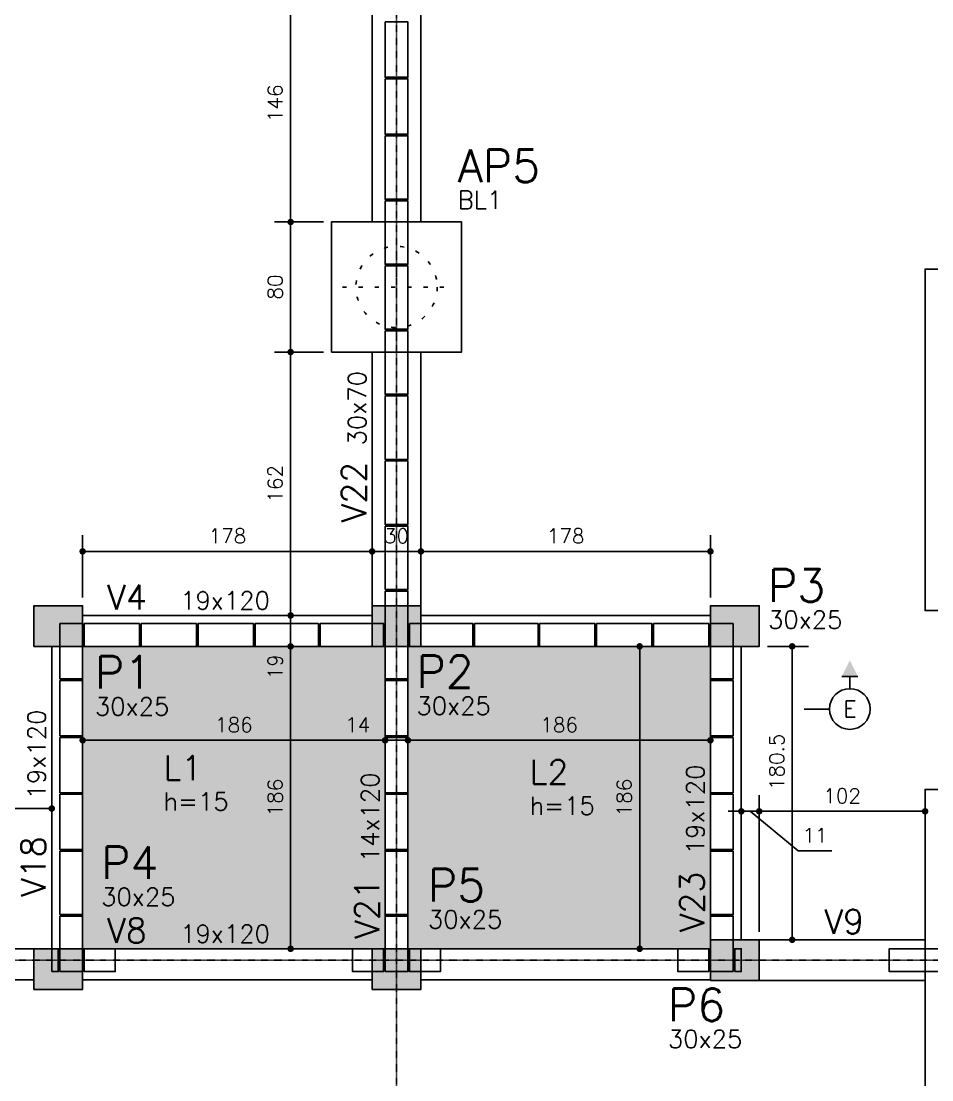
# Model space of a CAD drawing. Extents: x -856 to 20282, y 14720 to 28231.
# Drawn here: x 1793 to 2353, y 24366 to 25017 of the extents above; entities that cross this region are included whole.
import ezdxf
from ezdxf.enums import TextEntityAlignment as Align

# ---------------------------------------------------------------- set-up
doc = ezdxf.new("R2010")
doc.units = 0
for name, pattern in [('AXES', [0.54, 0.3, -0.08, 0.08, -0.08]), ('ESTILO_TQS_0001', [0.45, 0.3, -0.15]), ('ESTILO_TQS_0002', [0.4, 0.1, -0.3])]:
    doc.linetypes.add(name, pattern=pattern)
doc.layers.get('0').update_dxf_attribs({"linetype": 'CONTINUOUS'})
doc.layers.get('Defpoints').update_dxf_attribs({"linetype": 'CONTINUOUS'})
for name, color, linetype in [('228', 2, 'CONTINUOUS'), ('BLOCO', 3, 'CONTINUOUS'), ('COTA', 1, 'CONTINUOUS'), ('EIXOS', 1, 'AXES'), ('ESTACA', 1, 'ESTILO_TQS_0002'), ('H2', 252, 'CONTINUOUS'), ('H4', 254, 'CONTINUOUS'), ('L-D', 2, 'CONTINUOUS'), ('L-N', 4, 'CONTINUOUS'), ('Linha_media', 4, 'CONTINUOUS'), ('P-D', 2, 'CONTINUOUS'), ('P-M', 5, 'CONTINUOUS'), ('PIL-N', 4, 'CONTINUOUS'), ('PROJ', 252, 'CONTINUOUS'), ('VIG-D', 2, 'CONTINUOUS'), ('VIG-N', 4, 'CONTINUOUS'), ('VIGA', 3, 'CONTINUOUS'), ('VIGAT', 3, 'ESTILO_TQS_0002')]:
    doc.layers.add(name, color=color, linetype=linetype)
doc.styles.add('COTA', font='romans.shx')
doc.styles.add('ROMANS', font='ROMANS')
doc.styles.get("Standard").update_dxf_attribs({"font": 'ROMANS.SHX'})
doc.dimstyles.new('forma', dxfattribs={"dimscale": 5, "dimtxt": 1.8, "dimasz": 0.8, "dimexe": 2, "dimexo": 1, "dimgap": 1, "dimtad": 1, "dimdec": 1, "dimzin": 9, "dimdsep": 46, "dimtxsty": 'COTA', "dimblk1": 'DOT', "dimblk2": 'DOT', "dimsah": 1, "dimcen": 0, "dimdle": 1, "dimclrd": 256, "dimclre": 256, "dimclrt": 2, "dimadec": 0, "dimazin": 0, "dimtfac": 1, "dimtdec": 0, "dimtmove": 0, "dimatfit": 3, "dimfxl": 1, "dimtolj": 1, "dimtzin": 0, "dimarcsym": 0})

# ---------------------------------------------------------------- blocks, each defined once
blk = doc.blocks.new('_EST50')
at = {"layer": 'ESTACA', "linetype": 'ESTILO_TQS_0002'}
for p, q in [((0, -1.333), (0, 1.333)), ((-1.333, 0), (1.333, 0))]:
    blk.add_line(p, q, dxfattribs=at)
blk.add_circle((0, 0), 1, dxfattribs=at)
blk = doc.blocks.new('_Dot')
at = {"color": 0, "linetype": 'ByBlock', "lineweight": -2}
blk.add_line((-0.5, 0), (-1, 0), dxfattribs=at)
at = {"color": 0, "linetype": 'ByBlock', "const_width": 0.5}
blk.add_lwpolyline([(-0.25, 0, 1), (0.25, 0, 1)], format="xyb", close=True, dxfattribs=at)
blk = doc.blocks.new('*D102')
at = {"layer": 'COTA', "lineweight": -2, "transparency": 16777216}
for p, q in [((1830.51, 24662.59), (1830.51, 24700.99)), ((2008.51, 24662.59), (2008.51, 24700.99)), ((1834.51, 24690.99), (2004.51, 24690.99))]:
    blk.add_line(p, q, dxfattribs=at)
at = {"layer": 'Defpoints', "color": 0, "transparency": 16777216}
for p in [(2008.51, 24690.99), (1830.51, 24657.59), (2008.51, 24657.59)]:
    blk.add_point(p, dxfattribs=at)
at = {"layer": 'COTA', "lineweight": -2, "transparency": 16777216, "xscale": 4, "yscale": 4, "zscale": 4, "rotation": 180}
blk.add_blockref('_Dot', (1830.51, 24690.99), dxfattribs=at)
at = {"layer": 'COTA', "lineweight": -2, "transparency": 16777216, "xscale": 4, "yscale": 4, "zscale": 4}
blk.add_blockref('_Dot', (2008.51, 24690.99), dxfattribs=at)
at = {"layer": 'COTA', "color": 2, "transparency": 16777216, "insert": (1919.51, 24700.49), "char_height": 9, "attachment_point": 5, "style": 'COTA'}
blk.add_mtext('\\A1;178 ', dxfattribs=at)
blk = doc.blocks.new('*D103')
at = {"layer": 'COTA', "lineweight": -2, "transparency": 16777216}
for p, q in [((2008.51, 24662.59), (2008.51, 24700.99)), ((2038.51, 24689.52), (2038.51, 24700.99)), ((2012.51, 24690.99), (2034.51, 24690.99))]:
    blk.add_line(p, q, dxfattribs=at)
at = {"layer": 'Defpoints', "color": 0, "transparency": 16777216}
for p in [(2038.51, 24690.99), (2038.51, 24684.52), (2008.51, 24657.59)]:
    blk.add_point(p, dxfattribs=at)
at = {"layer": 'COTA', "lineweight": -2, "transparency": 16777216, "xscale": 4, "yscale": 4, "zscale": 4, "rotation": 180}
blk.add_blockref('_Dot', (2008.51, 24690.99), dxfattribs=at)
at = {"layer": 'COTA', "lineweight": -2, "transparency": 16777216, "xscale": 4, "yscale": 4, "zscale": 4}
blk.add_blockref('_Dot', (2038.51, 24690.99), dxfattribs=at)
at = {"layer": 'COTA', "color": 2, "transparency": 16777216, "insert": (2023.51, 24700.49), "char_height": 9, "attachment_point": 5, "style": 'COTA'}
blk.add_mtext('\\A1;30 ', dxfattribs=at)
blk = doc.blocks.new('*D104')
at = {"layer": 'COTA', "lineweight": -2, "transparency": 16777216}
for p, q in [((2038.51, 24689.52), (2038.51, 24700.99)), ((2216.51, 24662.59), (2216.51, 24700.99)), ((2042.51, 24690.99), (2212.51, 24690.99))]:
    blk.add_line(p, q, dxfattribs=at)
at = {"layer": 'Defpoints', "color": 0, "transparency": 16777216}
for p in [(2216.51, 24690.99), (2038.51, 24684.52), (2216.51, 24657.59)]:
    blk.add_point(p, dxfattribs=at)
at = {"layer": 'COTA', "lineweight": -2, "transparency": 16777216, "xscale": 4, "yscale": 4, "zscale": 4, "rotation": 180}
blk.add_blockref('_Dot', (2038.51, 24690.99), dxfattribs=at)
at = {"layer": 'COTA', "lineweight": -2, "transparency": 16777216, "xscale": 4, "yscale": 4, "zscale": 4}
blk.add_blockref('_Dot', (2216.51, 24690.99), dxfattribs=at)
at = {"layer": 'COTA', "color": 2, "transparency": 16777216, "insert": (2127.51, 24700.49), "char_height": 9, "attachment_point": 5, "style": 'COTA'}
blk.add_mtext('\\A1;178 ', dxfattribs=at)
blk = doc.blocks.new('*D105')
at = {"layer": 'COTA', "lineweight": -2, "transparency": 16777216}
for p, q in [((1954.15, 24632.59), (1948.38, 24632.59)), ((1958.38, 24450.59), (1958.38, 24628.59)), ((1972.36, 24446.59), (1948.38, 24446.59))]:
    blk.add_line(p, q, dxfattribs=at)
at = {"layer": 'Defpoints', "color": 0, "transparency": 16777216}
for p in [(1958.38, 24632.59), (1959.15, 24632.59), (1977.36, 24446.59)]:
    blk.add_point(p, dxfattribs=at)
at = {"layer": 'COTA', "lineweight": -2, "transparency": 16777216, "xscale": 4, "yscale": 4, "zscale": 4}
for p, rotation in [((1958.38, 24632.59), 90), ((1958.38, 24446.59), 270)]:
    blk.add_blockref('_Dot', p, dxfattribs=dict(at, rotation=rotation))
at = {"layer": 'COTA', "color": 2, "transparency": 16777216, "insert": (1948.88, 24539.59), "char_height": 9, "attachment_point": 5, "rotation": 90, "style": 'COTA'}
blk.add_mtext('\\A1;186 ', dxfattribs=at)
blk = doc.blocks.new('*D106')
at = {"layer": 'COTA', "lineweight": -2, "transparency": 16777216}
for p, q in [((1834.51, 24574.82), (2012.51, 24574.82)), ((2016.51, 24572.59), (2016.51, 24564.82)), ((1830.51, 24571.59), (1830.51, 24564.82))]:
    blk.add_line(p, q, dxfattribs=at)
at = {"layer": 'Defpoints', "color": 0, "transparency": 16777216}
for p in [(1830.51, 24576.59), (2016.51, 24577.59), (2016.51, 24574.82)]:
    blk.add_point(p, dxfattribs=at)
at = {"layer": 'COTA', "lineweight": -2, "transparency": 16777216, "xscale": 4, "yscale": 4, "zscale": 4, "rotation": 180}
blk.add_blockref('_Dot', (1830.51, 24574.82), dxfattribs=at)
at = {"layer": 'COTA', "lineweight": -2, "transparency": 16777216, "xscale": 4, "yscale": 4, "zscale": 4}
blk.add_blockref('_Dot', (2016.51, 24574.82), dxfattribs=at)
at = {"layer": 'COTA', "color": 2, "transparency": 16777216, "insert": (1923.51, 24584.32), "char_height": 9, "attachment_point": 5, "style": 'COTA'}
blk.add_mtext('\\A1;186 ', dxfattribs=at)
blk = doc.blocks.new('*D107')
at = {"layer": 'COTA', "lineweight": -2, "transparency": 16777216}
for p, q in [((2030.51, 24578.32), (2030.51, 24584.82)), ((2012.51, 24574.82), (2008.51, 24574.82)), ((2016.51, 24574.82), (2030.51, 24574.82)), ((2016.51, 24572.59), (2016.51, 24564.82)), ((2034.51, 24574.82), (2038.51, 24574.82))]:
    blk.add_line(p, q, dxfattribs=at)
at = {"layer": 'Defpoints', "color": 0, "transparency": 16777216}
for p in [(2016.51, 24577.59), (2030.51, 24574.82), (2030.51, 24573.32)]:
    blk.add_point(p, dxfattribs=at)
at = {"layer": 'COTA', "lineweight": -2, "transparency": 16777216, "xscale": 4, "yscale": 4, "zscale": 4}
blk.add_blockref('_Dot', (2016.51, 24574.82), dxfattribs=at)
at = {"layer": 'COTA', "lineweight": -2, "transparency": 16777216, "xscale": 4, "yscale": 4, "zscale": 4, "rotation": 180}
blk.add_blockref('_Dot', (2030.51, 24574.82), dxfattribs=at)
at = {"layer": 'COTA', "color": 2, "transparency": 16777216, "insert": (1999.61, 24584.32), "char_height": 9, "attachment_point": 5, "style": 'COTA'}
blk.add_mtext('\\A1;14 ', dxfattribs=at)
blk = doc.blocks.new('*D108')
at = {"layer": 'COTA', "lineweight": -2, "transparency": 16777216}
for p, q in [((2030.51, 24578.32), (2030.51, 24584.82)), ((2216.51, 24578.32), (2216.51, 24584.82)), ((2034.51, 24574.82), (2212.51, 24574.82))]:
    blk.add_line(p, q, dxfattribs=at)
at = {"layer": 'Defpoints', "color": 0, "transparency": 16777216}
for p in [(2030.51, 24573.32), (2216.51, 24574.82), (2216.51, 24573.32)]:
    blk.add_point(p, dxfattribs=at)
at = {"layer": 'COTA', "lineweight": -2, "transparency": 16777216, "xscale": 4, "yscale": 4, "zscale": 4, "rotation": 180}
blk.add_blockref('_Dot', (2030.51, 24574.82), dxfattribs=at)
at = {"layer": 'COTA', "lineweight": -2, "transparency": 16777216, "xscale": 4, "yscale": 4, "zscale": 4}
blk.add_blockref('_Dot', (2216.51, 24574.82), dxfattribs=at)
at = {"layer": 'COTA', "color": 2, "transparency": 16777216, "insert": (2123.51, 24584.32), "char_height": 9, "attachment_point": 5, "style": 'COTA'}
blk.add_mtext('\\A1;186 ', dxfattribs=at)
blk = doc.blocks.new('*D109')
at = {"layer": 'COTA', "lineweight": -2, "transparency": 16777216}
for p, q in [((2176.14, 24632.59), (2183, 24632.59)), ((2173, 24450.59), (2173, 24628.59)), ((2176.14, 24446.59), (2183, 24446.59))]:
    blk.add_line(p, q, dxfattribs=at)
at = {"layer": 'Defpoints', "color": 0, "transparency": 16777216}
for p in [(2171.14, 24632.59), (2173, 24632.59), (2171.14, 24446.59)]:
    blk.add_point(p, dxfattribs=at)
at = {"layer": 'COTA', "lineweight": -2, "transparency": 16777216, "xscale": 4, "yscale": 4, "zscale": 4}
for p, rotation in [((2173, 24632.59), 90), ((2173, 24446.59), 270)]:
    blk.add_blockref('_Dot', p, dxfattribs=dict(at, rotation=rotation))
at = {"layer": 'COTA', "color": 2, "transparency": 16777216, "insert": (2163.5, 24539.59), "char_height": 9, "attachment_point": 5, "rotation": 90, "style": 'COTA'}
blk.add_mtext('\\A1;186 ', dxfattribs=at)
blk = doc.blocks.new('*D110')
at = {"layer": 'COTA', "lineweight": -2, "transparency": 16777216}
for p, q in [((2251.51, 24632.59), (2276.77, 24632.59)), ((2266.77, 24456.09), (2266.77, 24628.59)), ((2251.51, 24452.09), (2276.77, 24452.09))]:
    blk.add_line(p, q, dxfattribs=at)
at = {"layer": 'Defpoints', "color": 0, "transparency": 16777216}
for p in [(2246.51, 24632.59), (2266.77, 24632.59), (2246.51, 24452.09)]:
    blk.add_point(p, dxfattribs=at)
at = {"layer": 'COTA', "lineweight": -2, "transparency": 16777216, "xscale": 4, "yscale": 4, "zscale": 4}
for p, rotation in [((2266.77, 24632.59), 90), ((2266.77, 24452.09), 270)]:
    blk.add_blockref('_Dot', p, dxfattribs=dict(at, rotation=rotation))
at = {"layer": 'COTA', "color": 2, "transparency": 16777216, "insert": (2257.27, 24561.57), "char_height": 9, "attachment_point": 5, "rotation": 90, "style": 'COTA'}
blk.add_mtext('\\A1;180.5 ', dxfattribs=at)
blk = doc.blocks.new('*D112')
at = {"layer": 'COTA', "lineweight": -2, "transparency": 16777216}
for p, q in [((1969.53, 24651.59), (1948.38, 24651.59)), ((1958.38, 24636.59), (1958.38, 24647.59)), ((1954.15, 24632.59), (1948.38, 24632.59))]:
    blk.add_line(p, q, dxfattribs=at)
at = {"layer": 'Defpoints', "color": 0, "transparency": 16777216}
for p in [(1958.38, 24651.59), (1974.53, 24651.59), (1959.15, 24632.59)]:
    blk.add_point(p, dxfattribs=at)
at = {"layer": 'COTA', "lineweight": -2, "transparency": 16777216, "xscale": 4, "yscale": 4, "zscale": 4}
for p, rotation in [((1958.38, 24651.59), 90), ((1958.38, 24632.59), 270)]:
    blk.add_blockref('_Dot', p, dxfattribs=dict(at, rotation=rotation))
at = {"layer": 'COTA', "color": 2, "transparency": 16777216, "insert": (1948.88, 24620.03), "char_height": 9, "attachment_point": 5, "rotation": 90, "style": 'COTA'}
blk.add_mtext('\\A1;19 ', dxfattribs=at)
blk = doc.blocks.new('*D113')
at = {"layer": 'COTA', "lineweight": -2, "transparency": 16777216}
for p, q in [((1978.51, 24813.59), (1948.38, 24813.59)), ((1958.38, 24655.59), (1958.38, 24809.59)), ((1969.53, 24651.59), (1948.38, 24651.59))]:
    blk.add_line(p, q, dxfattribs=at)
at = {"layer": 'Defpoints', "color": 0, "transparency": 16777216}
for p in [(1958.38, 24813.59), (1983.51, 24813.59), (1974.53, 24651.59)]:
    blk.add_point(p, dxfattribs=at)
at = {"layer": 'COTA', "lineweight": -2, "transparency": 16777216, "xscale": 4, "yscale": 4, "zscale": 4}
for p, rotation in [((1958.38, 24813.59), 90), ((1958.38, 24651.59), 270)]:
    blk.add_blockref('_Dot', p, dxfattribs=dict(at, rotation=rotation))
at = {"layer": 'COTA', "color": 2, "transparency": 16777216, "insert": (1948.88, 24732.59), "char_height": 9, "attachment_point": 5, "rotation": 90, "style": 'COTA'}
blk.add_mtext('\\A1;162 ', dxfattribs=at)
blk = doc.blocks.new('*D114')
at = {"layer": 'COTA', "lineweight": -2, "transparency": 16777216}
for p, q in [((1978.51, 24893.59), (1948.38, 24893.59)), ((1958.38, 24817.59), (1958.38, 24889.59)), ((1960.31, 24813.59), (1948.38, 24813.59))]:
    blk.add_line(p, q, dxfattribs=at)
at = {"layer": 'Defpoints', "color": 0, "transparency": 16777216}
for p in [(1958.38, 24893.59), (1983.51, 24893.59), (1965.31, 24813.59)]:
    blk.add_point(p, dxfattribs=at)
at = {"layer": 'COTA', "lineweight": -2, "transparency": 16777216, "xscale": 4, "yscale": 4, "zscale": 4}
for p, rotation in [((1958.38, 24893.59), 90), ((1958.38, 24813.59), 270)]:
    blk.add_blockref('_Dot', p, dxfattribs=dict(at, rotation=rotation))
at = {"layer": 'COTA', "color": 2, "transparency": 16777216, "insert": (1948.88, 24853.59), "char_height": 9, "attachment_point": 5, "rotation": 90, "style": 'COTA'}
blk.add_mtext('\\A1;80 ', dxfattribs=at)
blk = doc.blocks.new('*D115')
at = {"layer": 'COTA', "lineweight": -2, "transparency": 16777216}
for p, q in [((1978.51, 25039.59), (1948.38, 25039.59)), ((1958.38, 24897.59), (1958.38, 25035.59)), ((1978.51, 24893.59), (1948.38, 24893.59))]:
    blk.add_line(p, q, dxfattribs=at)
at = {"layer": 'Defpoints', "color": 0, "transparency": 16777216}
for p in [(1958.38, 25039.59), (1983.51, 25039.59), (1983.51, 24893.59)]:
    blk.add_point(p, dxfattribs=at)
at = {"layer": 'COTA', "lineweight": -2, "transparency": 16777216, "xscale": 4, "yscale": 4, "zscale": 4}
for p, rotation in [((1958.38, 25039.59), 90), ((1958.38, 24893.59), 270)]:
    blk.add_blockref('_Dot', p, dxfattribs=dict(at, rotation=rotation))
at = {"layer": 'COTA', "color": 2, "transparency": 16777216, "insert": (1948.88, 24966.59), "char_height": 9, "attachment_point": 5, "rotation": 90, "style": 'COTA'}
blk.add_mtext('\\A1;146 ', dxfattribs=at)
blk = doc.blocks.new('*D126')
at = {"layer": 'COTA', "lineweight": -2, "transparency": 16777216}
for p, q in [((2246.51, 24457.09), (2246.51, 24541.14)), ((2348.51, 24489.59), (2348.51, 24541.14)), ((2344.51, 24531.14), (2250.51, 24531.14))]:
    blk.add_line(p, q, dxfattribs=at)
at = {"layer": 'Defpoints', "color": 0, "transparency": 16777216}
for p in [(2246.51, 24531.14), (2348.51, 24484.59), (2246.51, 24452.09)]:
    blk.add_point(p, dxfattribs=at)
at = {"layer": 'COTA', "lineweight": -2, "transparency": 16777216, "xscale": 4, "yscale": 4, "zscale": 4, "rotation": 180}
blk.add_blockref('_Dot', (2246.51, 24531.14), dxfattribs=at)
at = {"layer": 'COTA', "lineweight": -2, "transparency": 16777216, "xscale": 4, "yscale": 4, "zscale": 4}
blk.add_blockref('_Dot', (2348.51, 24531.14), dxfattribs=at)
at = {"layer": 'COTA', "color": 2, "transparency": 16777216, "insert": (2297.51, 24540.64), "char_height": 9, "attachment_point": 5, "style": 'COTA'}
blk.add_mtext('\\A1;102 ', dxfattribs=at)
blk = doc.blocks.new('*D127')
at = {"layer": 'COTA', "lineweight": -2, "transparency": 16777216}
for p, q in [((2246.51, 24457.09), (2246.51, 24541.14)), ((2231.51, 24531.14), (2227.51, 24531.14)), ((2246.51, 24531.14), (2235.51, 24531.14)), ((2246.51, 24531.14), (2235.51, 24531.14)), ((2235.51, 24526.46), (2235.51, 24521.14)), ((2241.01, 24531.14), (2270.44, 24506.88)), ((2250.51, 24531.14), (2254.51, 24531.14)), ((2270.44, 24506.88), (2291.15, 24506.88))]:
    blk.add_line(p, q, dxfattribs=at)
at = {"layer": 'Defpoints', "color": 0, "transparency": 16777216}
for p in [(2235.51, 24531.46), (2235.51, 24531.14), (2246.51, 24452.09)]:
    blk.add_point(p, dxfattribs=at)
at = {"layer": 'COTA', "lineweight": -2, "transparency": 16777216, "xscale": 4, "yscale": 4, "zscale": 4}
blk.add_blockref('_Dot', (2235.51, 24531.14), dxfattribs=at)
at = {"layer": 'COTA', "lineweight": -2, "transparency": 16777216, "xscale": 4, "yscale": 4, "zscale": 4, "rotation": 180}
blk.add_blockref('_Dot', (2246.51, 24531.14), dxfattribs=at)
at = {"layer": 'COTA', "color": 2, "transparency": 16777216, "insert": (2280.8, 24516.38), "char_height": 9, "attachment_point": 5, "style": 'COTA'}
blk.add_mtext('\\A1;11 ', dxfattribs=at)
blk = doc.blocks.new('*D151')
at = {"layer": 'COTA', "lineweight": -2, "transparency": 16777216}
for p, q in [((1693.01, 24487.09), (1693.01, 24542.88)), ((1811.51, 24535.5), (1811.51, 24542.88)), ((1697.01, 24532.88), (1807.51, 24532.88))]:
    blk.add_line(p, q, dxfattribs=at)
at = {"layer": 'Defpoints', "color": 0, "transparency": 16777216}
for p in [(1811.51, 24532.88), (1811.51, 24530.5), (1693.01, 24482.09)]:
    blk.add_point(p, dxfattribs=at)
at = {"layer": 'COTA', "lineweight": -2, "transparency": 16777216, "xscale": 4, "yscale": 4, "zscale": 4, "rotation": 180}
blk.add_blockref('_Dot', (1693.01, 24532.88), dxfattribs=at)
at = {"layer": 'COTA', "lineweight": -2, "transparency": 16777216, "xscale": 4, "yscale": 4, "zscale": 4}
blk.add_blockref('_Dot', (1811.51, 24532.88), dxfattribs=at)
at = {"layer": 'COTA', "color": 2, "transparency": 16777216, "insert": (1765.57, 24542.38), "char_height": 9, "attachment_point": 5, "style": 'COTA'}
blk.add_mtext('\\A1;118.5 ', dxfattribs=at)
blk = doc.blocks.new('seção_dir')
at = {"layer": 'Linha_media'}
for p, q in [((-1, 4), (1, 4)), ((0, 2.5), (0, 4)), ((-5.62, 0), (-2.5, 0))]:
    blk.add_line(p, q, dxfattribs=at)
blk.add_circle((0, 0), 2.5, dxfattribs=at)
blk.add_solid([(-1, 4), (0, 6), (1, 4)], dxfattribs=at)
blk = doc.blocks.new('atrib_seção')
at = {"layer": 'Linha_media', "style": 'ROMANS'}
blk.add_attdef('X', text='', height=2, dxfattribs=at).set_placement((0, 0), align=Align.MIDDLE)
blk = doc.blocks.new('A$C93549396')
at = {"layer": 'PROJ'}
for p, q in [((225, 769.04), (371, 769.04)), ((425, 769.04), (571, 769.04))]:
    blk.add_line(p, q, dxfattribs=at)
for points in [[(391, 1339.04), (391, 1305.04), (405, 1305.04), (405, 1339.04), (391, 1339.04)], [(391, 1304.04), (391, 1270.04), (405, 1270.04), (405, 1304.04), (391, 1304.04)], [(391, 1269.04), (391, 1230.04), (405, 1230.04), (405, 1269.04), (391, 1269.04)], [(391, 1229.04), (391, 1190.04), (405, 1190.04), (405, 1229.04), (391, 1229.04)], [(391, 1189.04), (391, 1150.04), (405, 1150.04), (405, 1189.04), (391, 1189.04)], [(391, 1149.04), (391, 1110.04), (405, 1110.04), (405, 1149.04), (391, 1149.04)], [(391, 1109.04), (391, 1070.04), (405, 1070.04), (405, 1109.04), (391, 1109.04)], [(391, 1069.04), (391, 1030.04), (405, 1030.04), (405, 1069.04), (391, 1069.04)], [(391, 1029.04), (391, 990.04), (405, 990.04), (405, 1029.04), (391, 1029.04)], [(391, 989.04), (391, 935.04), (405, 935.04), (405, 989.04), (391, 989.04)], [(191, 969.04), (191, 935.04), (205, 935.04), (205, 969.04), (191, 969.04)], [(240, 969.04), (206, 969.04), (206, 955.04), (240, 955.04), (240, 969.04)], [(275, 969.04), (241, 969.04), (241, 955.04), (275, 955.04), (275, 969.04)], [(310, 969.04), (276, 969.04), (276, 955.04), (310, 955.04), (310, 969.04)], [(311, 955.04), (350, 955.04), (350, 969.04), (311, 969.04), (311, 955.04)], [(351, 955.04), (390, 955.04), (390, 969.04), (351, 969.04), (351, 955.04)], [(445, 955.04), (406, 955.04), (406, 969.04), (445, 969.04), (445, 955.04)], [(485, 955.04), (446, 955.04), (446, 969.04), (485, 969.04), (485, 955.04)], [(486, 969.04), (520, 969.04), (520, 955.04), (486, 955.04), (486, 969.04)], [(521, 969.04), (555, 969.04), (555, 955.04), (521, 955.04), (521, 969.04)], [(556, 969.04), (590, 969.04), (590, 955.04), (556, 955.04), (556, 969.04)], [(605, 969.04), (605, 935.04), (591, 935.04), (591, 969.04), (605, 969.04)], [(191, 934.04), (191, 900.04), (205, 900.04), (205, 934.04), (191, 934.04)], [(391, 934.04), (391, 900.04), (405, 900.04), (405, 934.04), (391, 934.04)], [(605, 934.04), (605, 900.04), (591, 900.04), (591, 934.04), (605, 934.04)], [(191, 899.04), (191, 865.04), (205, 865.04), (205, 899.04), (191, 899.04)], [(391, 899.04), (391, 865.04), (405, 865.04), (405, 899.04), (391, 899.04)], [(605, 899.04), (605, 865.04), (591, 865.04), (591, 899.04), (605, 899.04)], [(191, 864.04), (191, 830.04), (205, 830.04), (205, 864.04), (191, 864.04)], [(391, 864.04), (391, 830.04), (405, 830.04), (405, 864.04), (391, 864.04)], [(605, 864.04), (605, 830.04), (591, 830.04), (591, 864.04), (605, 864.04)], [(191, 829.04), (191, 790.04), (205, 790.04), (205, 829.04), (191, 829.04)], [(391, 829.04), (391, 790.04), (405, 790.04), (405, 829.04), (391, 829.04)], [(605, 829.04), (605, 790.04), (591, 790.04), (591, 829.04), (605, 829.04)], [(191, 755.04), (191, 789.04), (205, 789.04), (205, 755.04), (191, 755.04)], [(391, 755.04), (391, 789.04), (405, 789.04), (405, 755.04), (391, 755.04)], [(605, 755.04), (605, 789.04), (591, 789.04), (591, 755.04), (605, 755.04)], [(186, 755.04), (190, 755.04), (190, 769.04), (186, 769.04), (186, 755.04)], [(225, 769.04), (206, 769.04), (206, 755.04), (225, 755.04), (225, 769.04)], [(371, 769.04), (390, 769.04), (390, 755.04), (371, 755.04), (371, 769.04)], [(425, 769.04), (406, 769.04), (406, 755.04), (425, 755.04), (425, 769.04)], [(571, 769.04), (590, 769.04), (590, 755.04), (571, 755.04), (571, 769.04)], [(606, 755.04), (610, 755.04), (610, 769.04), (606, 769.04), (606, 755.04)], [(735, 769.04), (701, 769.04), (701, 755.04), (735, 755.04), (735, 769.04)]]:
    blk.add_lwpolyline(points, dxfattribs=at)

msp = doc.modelspace()

# ---------------------------------------------------------------- hatches: boundary and pattern name
at = {"layer": 'H2'}
for points in [[(1800.51, 24632.59), (1830.51, 24632.59), (1830.51, 24657.59), (1800.51, 24657.59)], [(2008.51, 24632.59), (2038.51, 24632.59), (2038.51, 24657.59), (2008.51, 24657.59)], [(2216.51, 24632.59), (2246.51, 24632.59), (2246.51, 24657.59), (2216.51, 24657.59)], [(2216.51, 24427.09), (2246.51, 24427.09), (2246.51, 24452.09), (2216.51, 24452.09)], [(1800.51, 24421.59), (1830.51, 24421.59), (1830.51, 24446.59), (1800.51, 24446.59)], [(2008.51, 24421.59), (2038.51, 24421.59), (2038.51, 24446.59), (2008.51, 24446.59)]]:
    msp.add_hatch(color=256, dxfattribs=at).paths.add_polyline_path(points)
at = {"layer": 'H4'}
for points in [[(2016.51, 24632.59), (2008.51, 24632.59), (1976.51, 24632.59), (1830.51, 24632.59), (1830.51, 24612.59), (1830.51, 24446.59), (2008.51, 24446.59), (2015.51, 24446.59), (2016.51, 24446.59), (2016.51, 24466.59)], [(2216.51, 24632.59), (2038.51, 24632.59), (2031.51, 24632.59), (2030.51, 24632.59), (2030.51, 24612.59), (2030.51, 24446.59), (2038.51, 24446.59), (2050.51, 24446.59), (2196.51, 24446.59), (2215.51, 24446.59), (2216.51, 24446.59), (2216.51, 24466.59)]]:
    msp.add_hatch(color=256, dxfattribs=at).paths.add_polyline_path(points)

# ---------------------------------------------------------------- linework, layer by layer
at = {"layer": 'BLOCO', "linetype": 'Continuous'}
for points in [[(1983.51, 24813.59), (2063.51, 24813.59), (2063.51, 24893.59), (1983.51, 24893.59), (1983.51, 24813.59)], [(2428.51, 24654.59), (2428.51, 24864.59), (2348.51, 24864.59), (2348.51, 24654.59), (2428.51, 24654.59)], [(2428.51, 24334.59), (2428.51, 24544.59), (2348.51, 24544.59), (2348.51, 24334.59), (2428.51, 24334.59)]]:
    msp.add_lwpolyline(points, dxfattribs=at)
at = {"layer": 'EIXOS', "color": 244, "true_color": 0x991b1e}
for p, q in [((2023.51, 23634.64), (2023.51, 25355.31)), ((3416.67, 24439.59), (632.05, 24439.59))]:
    msp.add_line(p, q, dxfattribs=at)
at = {"layer": 'P-M', "linetype": 'Continuous'}
for points in [[(1800.51, 24632.59), (1830.51, 24632.59), (1830.51, 24657.59), (1800.51, 24657.59), (1800.51, 24632.59)], [(2008.51, 24632.59), (2038.51, 24632.59), (2038.51, 24657.59), (2008.51, 24657.59), (2008.51, 24632.59)], [(2216.51, 24632.59), (2246.51, 24632.59), (2246.51, 24657.59), (2216.51, 24657.59), (2216.51, 24632.59)], [(2216.51, 24427.09), (2246.51, 24427.09), (2246.51, 24452.09), (2216.51, 24452.09), (2216.51, 24427.09)], [(1800.51, 24421.59), (1830.51, 24421.59), (1830.51, 24446.59), (1800.51, 24446.59), (1800.51, 24421.59)], [(2008.51, 24421.59), (2038.51, 24421.59), (2038.51, 24446.59), (2008.51, 24446.59), (2008.51, 24421.59)]]:
    msp.add_lwpolyline(points, dxfattribs=at)
at = {"layer": 'VIGA'}
for p, q in [((2008.51, 25039.59), (2008.51, 24893.59)), ((2038.51, 24893.59), (2038.51, 25039.59)), ((2008.51, 24813.59), (2008.51, 24657.59)), ((2038.51, 24657.59), (2038.51, 24813.59)), ((2008.51, 24651.59), (1830.51, 24651.59)), ((2216.51, 24651.59), (2038.51, 24651.59)), ((1811.51, 24632.59), (1811.51, 24446.59)), ((2235.51, 24452.09), (2235.51, 24632.59)), ((2348.51, 24452.09), (2246.51, 24452.09)), ((1800.51, 24446.59), (1693.01, 24446.59)), ((1693.01, 24427.59), (1800.51, 24427.59)), ((1830.51, 24427.59), (2008.51, 24427.59)), ((2038.51, 24427.59), (2216.51, 24427.59)), ((2246.51, 24427.09), (2348.51, 24427.09))]:
    msp.add_line(p, q, dxfattribs=at)
at = {"layer": 'VIGAT', "linetype": 'ESTILO_TQS_0001'}
for p, q in [((1830.51, 24632.59), (2008.51, 24632.59)), ((1830.51, 24446.59), (1830.51, 24632.59)), ((2016.51, 24632.59), (2016.51, 24446.59)), ((2030.51, 24446.59), (2030.51, 24632.59)), ((2038.51, 24632.59), (2216.51, 24632.59)), ((2216.51, 24632.59), (2216.51, 24452.09)), ((2008.51, 24446.59), (1830.51, 24446.59)), ((2216.51, 24446.59), (2038.51, 24446.59))]:
    msp.add_line(p, q, dxfattribs=at)

# ---------------------------------------------------------------- block references
at = {"layer": '228', "linetype": 'Continuous', "xscale": 25, "yscale": 25}
msp.add_blockref('_EST50', (2023.51, 24853.59), dxfattribs=at)
at = {"layer": 'COTA', "xscale": 5, "yscale": 5, "zscale": 5}
msp.add_blockref('seção_dir', (2302.24, 24594.07), dxfattribs=at)
msp.add_blockref('atrib_seção', (2302.24, 24594.07), dxfattribs=at).add_auto_attribs({'X': 'E'})
at = {"layer": 'PROJ'}
msp.add_blockref('A$C93549396', (1625.51, 23677.56), dxfattribs=at)

# ---------------------------------------------------------------- texts
at = {"layer": 'L-D', "linetype": 'Continuous'}
for p in [(1880.22, 24531.69), (2105.36, 24529.07)]:
    msp.add_text('h=15', height=11, dxfattribs=at).set_placement(p)
at = {"layer": 'L-N', "linetype": 'Continuous'}
for s, p in [('L1', (1880.22, 24550.39)), ('L2', (2105.36, 24547.77))]:
    msp.add_text(s, height=15, dxfattribs=at).set_placement(p)
at = {"layer": 'P-D', "linetype": 'Continuous'}
for s, p in [('BL1', (2061.17, 24901.65)), ('30x25', (2251.94, 24643.49)), ('30x25', (1838.07, 24590.11)), ('30x25', (2035.74, 24590.51)), ('30x25', (1841.89, 24473.05)), ('30x25', (2042.82, 24459.18)), ('30x25', (2190.39, 24385.6))]:
    msp.add_text(s, height=11, dxfattribs=at).set_placement(p)
at = {"layer": 'PIL-N', "linetype": 'Continuous'}
for s, p in [('AP5', (2061.17, 24918.15)), ('P3', (2251.94, 24659.99)), ('P1', (1838.07, 24606.61)), ('P2', (2035.74, 24607.01)), ('P4', (1841.89, 24489.55)), ('P5', (2042.82, 24475.68)), ('P6', (2190.39, 24402.1))]:
    msp.add_text(s, height=20, dxfattribs=at).set_placement(p)
at = {"layer": 'VIG-D', "linetype": 'Continuous'}
for s, p in [('30x70', (2004.76, 24756.2)), ('19x120', (1807.76, 24538.53)), ('14x120', (2012.76, 24499.87)), ('19x120', (2212.76, 24504.73))]:
    msp.add_text(s, height=11, rotation=90, dxfattribs=at).set_placement(p)
for p in [(1890.51, 24655.34), (1890.51, 24450.34)]:
    msp.add_text('19x120', height=11, dxfattribs=at).set_placement(p)
at = {"layer": 'VIG-N', "linetype": 'Continuous'}
for s, p in [('V22', (2004.76, 24708.78)), ('V18', (1807.76, 24478.53)), ('V23', (2212.76, 24456.71)), ('V21', (2012.76, 24452.6))]:
    msp.add_text(s, height=15, rotation=90, dxfattribs=at).set_placement(p)
for s, p in [('V4', (1845.51, 24655.34)), ('V9', (2286.52, 24455.84)), ('V8', (1845.51, 24450.34))]:
    msp.add_text(s, height=15, dxfattribs=at).set_placement(p)

# ---------------------------------------------------------------- dimensions: what is measured, and where the dimension line sits
at = {"layer": 'COTA'}
for base, p1, p2, override, picture, middle in [((1958.38, 25039.59), (1983.51, 24893.59), (1983.51, 25039.59), {"dimpost": ' ', "dimtmove": 1}, '*D115', (1948.88, 24966.59)), ((1958.38, 24893.59), (1965.31, 24813.59), (1983.51, 24893.59), {"dimpost": ' ', "dimtmove": 1}, '*D114', (1948.88, 24853.59)), ((1958.38, 24813.59), (1974.53, 24651.59), (1983.51, 24813.59), {"dimpost": ' ', "dimtmove": 1}, '*D113', (1948.88, 24732.59)), ((1958.38, 24632.59), (1977.36, 24446.59), (1959.15, 24632.59), {"dimpost": ' '}, '*D105', (1948.88, 24539.59)), ((2173, 24632.59), (2171.14, 24446.59), (2171.14, 24632.59), {"dimpost": ' '}, '*D109', (2163.5, 24539.59))]:
    dim = msp.add_linear_dim(base=base, p1=p1, p2=p2, angle=90, dimstyle='forma', override=override, dxfattribs=at)
    dim.commit()
    dim.dimension.update_dxf_attribs({"geometry": picture, "text_midpoint": middle})
for base, p1, p2, override, picture, middle in [((2008.51, 24690.99), (1830.51, 24657.59), (2008.51, 24657.59), {"dimpost": ' '}, '*D102', (1919.51, 24700.49)), ((2038.51, 24690.99), (2008.51, 24657.59), (2038.51, 24684.52), {"dimpost": ' ', "dimtmove": 1}, '*D103', (2023.51, 24700.49)), ((2216.51, 24690.99), (2038.51, 24684.52), (2216.51, 24657.59), {"dimpost": ' ', "dimtmove": 1}, '*D104', (2127.51, 24700.49)), ((2016.51, 24574.82), (1830.51, 24576.59), (2016.51, 24577.59), {"dimpost": ' '}, '*D106', (1923.51, 24584.32)), ((2216.51, 24574.82), (2030.51, 24573.32), (2216.51, 24573.32), {"dimpost": ' ', "dimtmove": 1}, '*D108', (2123.51, 24584.32)), ((2246.51, 24531.14), (2348.51, 24484.59), (2246.51, 24452.09), {"dimpost": ' '}, '*D126', (2297.51, 24540.64))]:
    dim = msp.add_linear_dim(base=base, p1=p1, p2=p2, dimstyle='forma', override=override, dxfattribs=at)
    dim.commit()
    dim.dimension.update_dxf_attribs({"geometry": picture, "text_midpoint": middle})
for base, p1, p2, override, picture, middle in [((1958.38, 24651.59), (1959.15, 24632.59), (1974.53, 24651.59), {"dimpost": ' ', "dimtmove": 1}, '*D112', (1958.38, 24620.03)), ((2266.77, 24632.59), (2246.51, 24452.09), (2246.51, 24632.59), {"dimpost": ' '}, '*D110', (2266.77, 24561.57))]:
    dim = msp.add_linear_dim(base=base, p1=p1, p2=p2, angle=90, dimstyle='forma', override=override, dxfattribs=at)
    dim.commit()
    dim.dimension.update_dxf_attribs({"geometry": picture, "text_midpoint": middle, "dimtype": 128})
for base, p1, p2, override, picture, middle in [((2030.51, 24574.82), (2016.51, 24577.59), (2030.51, 24573.32), {"dimpost": ' ', "dimtmove": 1}, '*D107', (1999.61, 24574.82)), ((1811.51, 24532.88), (1693.01, 24482.09), (1811.51, 24530.5), {"dimpost": ' '}, '*D151', (1765.57, 24532.88)), ((2235.51, 24531.14), (2246.51, 24452.09), (2235.51, 24531.46), {"dimpost": ' ', "dimtmove": 1}, '*D127', (2275.44, 24506.88))]:
    dim = msp.add_linear_dim(base=base, p1=p1, p2=p2, dimstyle='forma', override=override, dxfattribs=at)
    dim.commit()
    dim.dimension.update_dxf_attribs({"geometry": picture, "text_midpoint": middle, "dimtype": 128})

doc.saveas('drawing.dxf')
